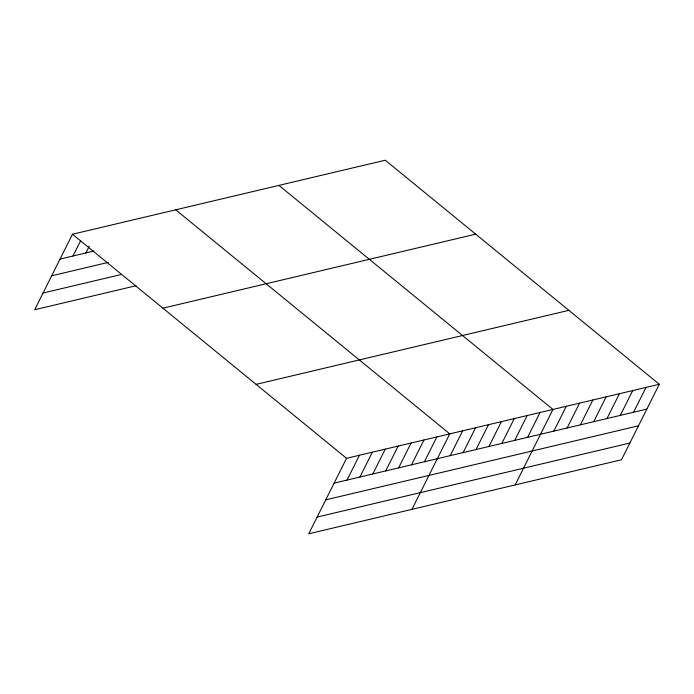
<?xml version="1.0" encoding="UTF-8"?>
<svg xmlns="http://www.w3.org/2000/svg" width="694" height="694" viewBox="0 0 694 694"><rect width="100%" height="100%" fill="white"/><g stroke="black" fill="none" stroke-linecap="round" stroke-linejoin="round"><path stroke-width="1.04" d="M659.3 384.276L346.549 458.3L308.752 533.781L621.503 459.758L659.3 384.276L385.248 160.219L72.497 234.242L34.7 309.724L135.92 285.763M72.965 256.017L80.617 240.74M85.865 252.963L89.214 246.275M347.017 480.075L359.449 455.247M359.926 477.021L372.357 452.193M372.825 473.967L385.257 449.139M385.725 470.914L398.156 446.086M398.625 467.86L411.056 443.032M411.525 464.806L423.956 439.979M424.424 461.753L436.856 436.925M411.958 509.353L449.755 433.871L175.703 209.814M450.224 455.646L462.655 430.818M463.132 452.592L475.564 427.764M476.032 449.539L488.463 424.711M488.932 446.485L501.363 421.657M501.831 443.431L514.263 418.603M514.731 440.378L527.162 415.55M527.631 437.324L540.062 412.496M515.165 484.924L552.962 409.443L278.91 185.385M553.829 431.121L566.261 406.302M567.119 427.981L579.551 403.153M580.41 424.832L592.841 400.004M593.7 421.683L606.131 396.864M606.99 418.543L619.421 393.715M620.289 415.394L632.72 390.566M633.579 412.245L646.01 387.426M60.066 259.07L93.811 251.081M51.694 275.787L108.264 262.393M43.071 293.007L120.478 274.685M162.934 308.179L475.685 234.156M256.112 384.363L568.863 310.339M334.118 483.128L646.869 409.104M325.746 499.845L638.497 425.821M317.123 517.065L629.874 443.041M72.497 234.242L346.549 458.3"/></g></svg>
